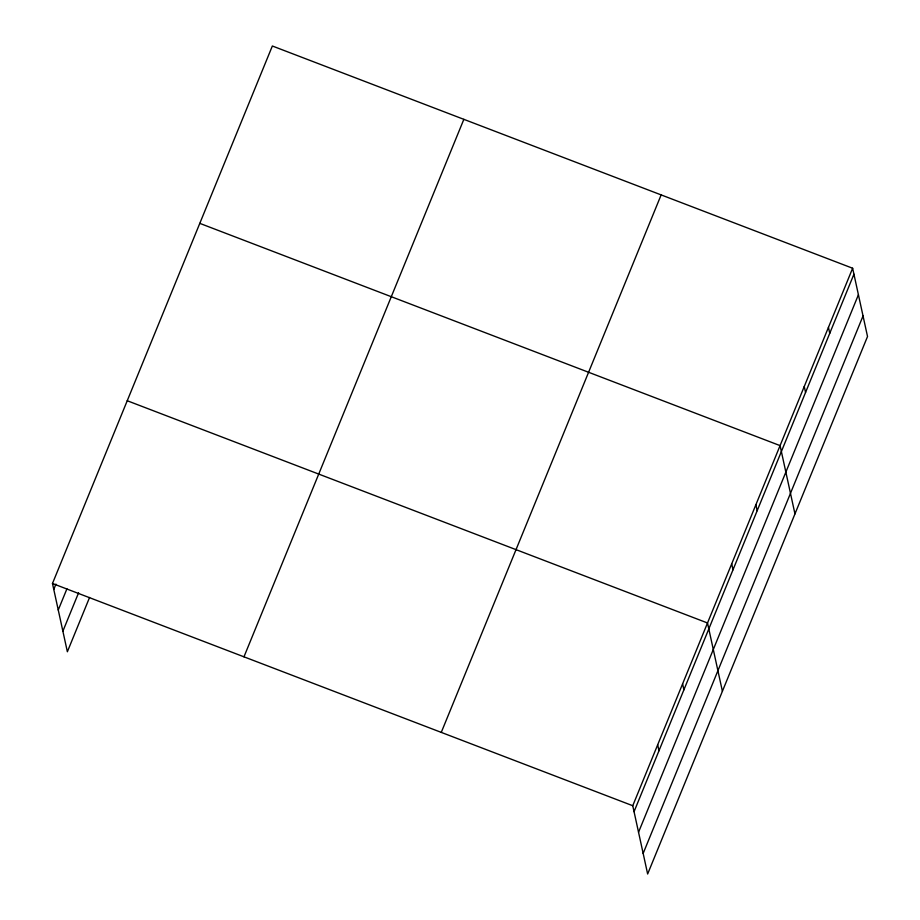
<?xml version="1.0" encoding="UTF-8"?>
<svg xmlns="http://www.w3.org/2000/svg" width="920" height="920" viewBox="0 0 920 920"><rect width="100%" height="100%" fill="white"/><g stroke="black" fill="none" stroke-linecap="round" stroke-linejoin="round"><path stroke-width="1.38" d="M89.573 597.459L67.367 651.762L52.474 583.487L272.354 46L852.633 268.237L867.525 336.513L647.645 874L632.753 805.724L852.633 268.237M53.774 589.432L55.936 584.131M58.259 609.994L66.93 588.811M62.882 631.189L78.591 592.79M243.972 656.822L463.852 119.335M441.266 732.389L661.146 194.902M634.053 811.67L853.932 274.195M638.537 832.244L858.418 294.756M643.16 853.426L863.04 315.951M199.801 223.364L780.079 445.613L794.96 513.889M127.236 400.74L707.514 622.978L722.395 691.254M52.474 583.487L632.753 805.724M828.448 327.359L829.748 333.316M804.264 386.492L805.563 392.437M755.883 504.735L757.183 510.68M731.699 563.856L732.998 569.802M682.594 683.894L683.894 689.839M657.673 744.809L658.973 750.755"/></g></svg>
